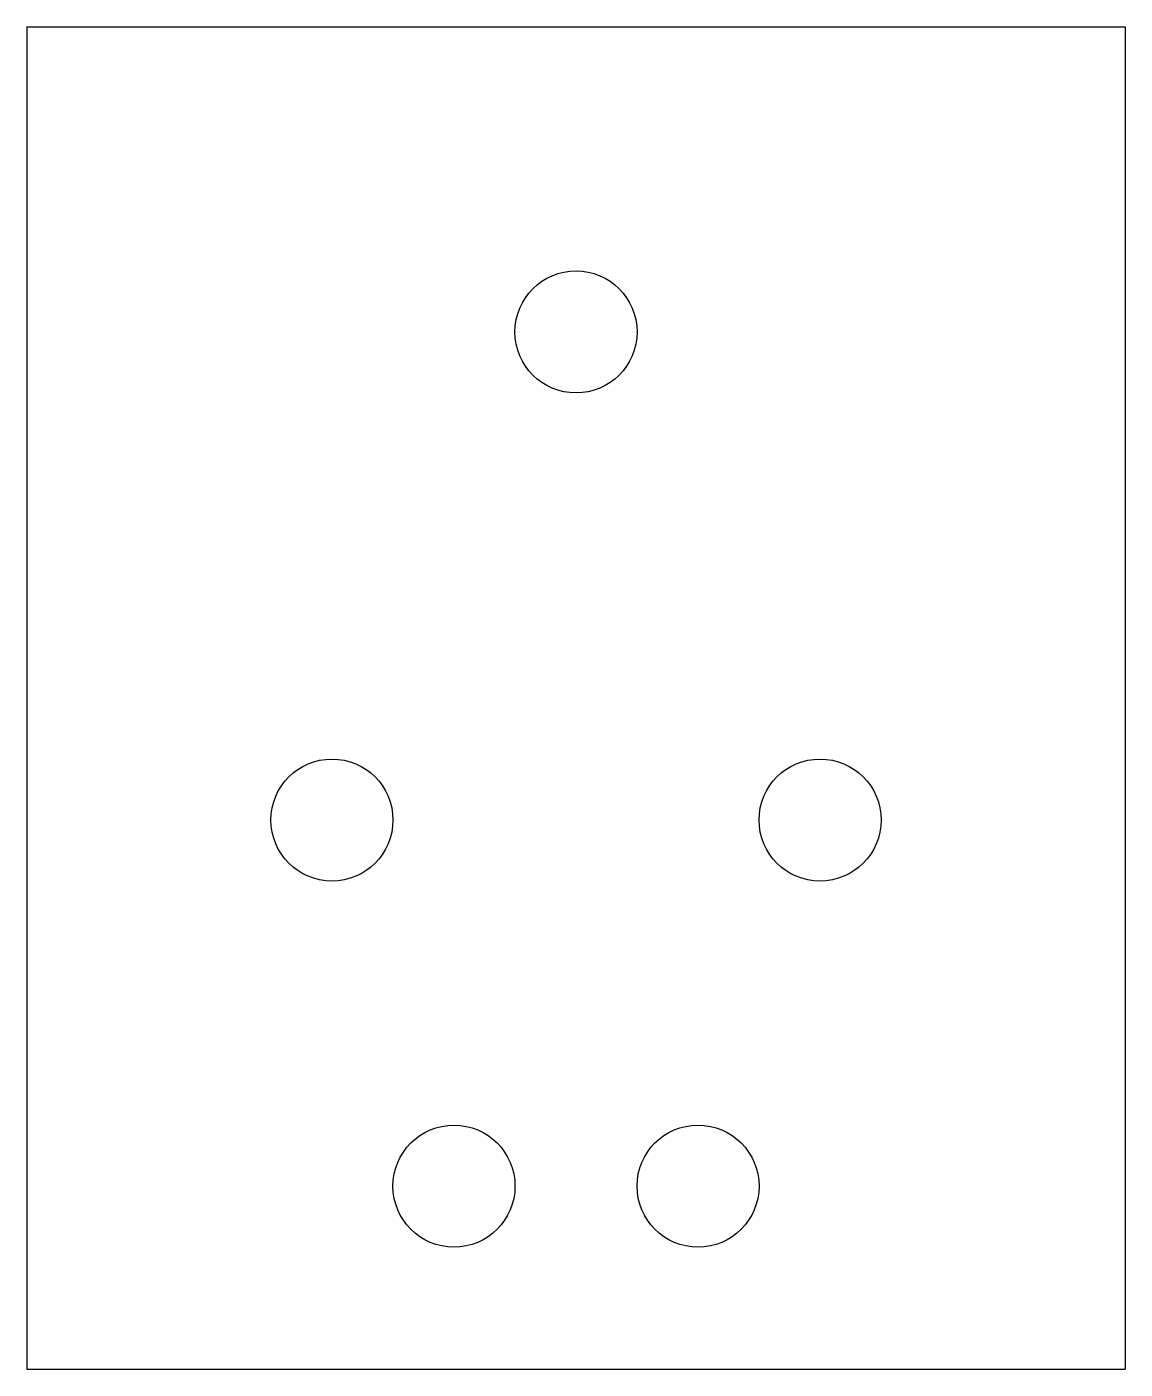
# Model space of a CAD drawing. Header units: millimetres. Extents: x 2756.8 to 2801.8, y 2191.5 to 2246.5.
import ezdxf

# ---------------------------------------------------------------- set-up
doc = ezdxf.new("R2010")
doc.units = ezdxf.units.MM

msp = doc.modelspace()

# ---------------------------------------------------------------- linework, layer by layer
for p, q in [((2756.757, 2246.494), (2801.757, 2246.494)), ((2756.757, 2246.494), (2756.757, 2191.494)), ((2801.757, 2246.494), (2801.757, 2191.494)), ((2756.757, 2191.494), (2801.757, 2191.494))]:
    msp.add_line(p, q)
for centre in [(2779.257, 2233.994), (2769.257, 2213.994), (2789.257, 2213.994), (2774.257, 2198.994), (2784.257, 2198.994)]:
    msp.add_circle(centre, 2.5)

doc.saveas('drawing.dxf')
